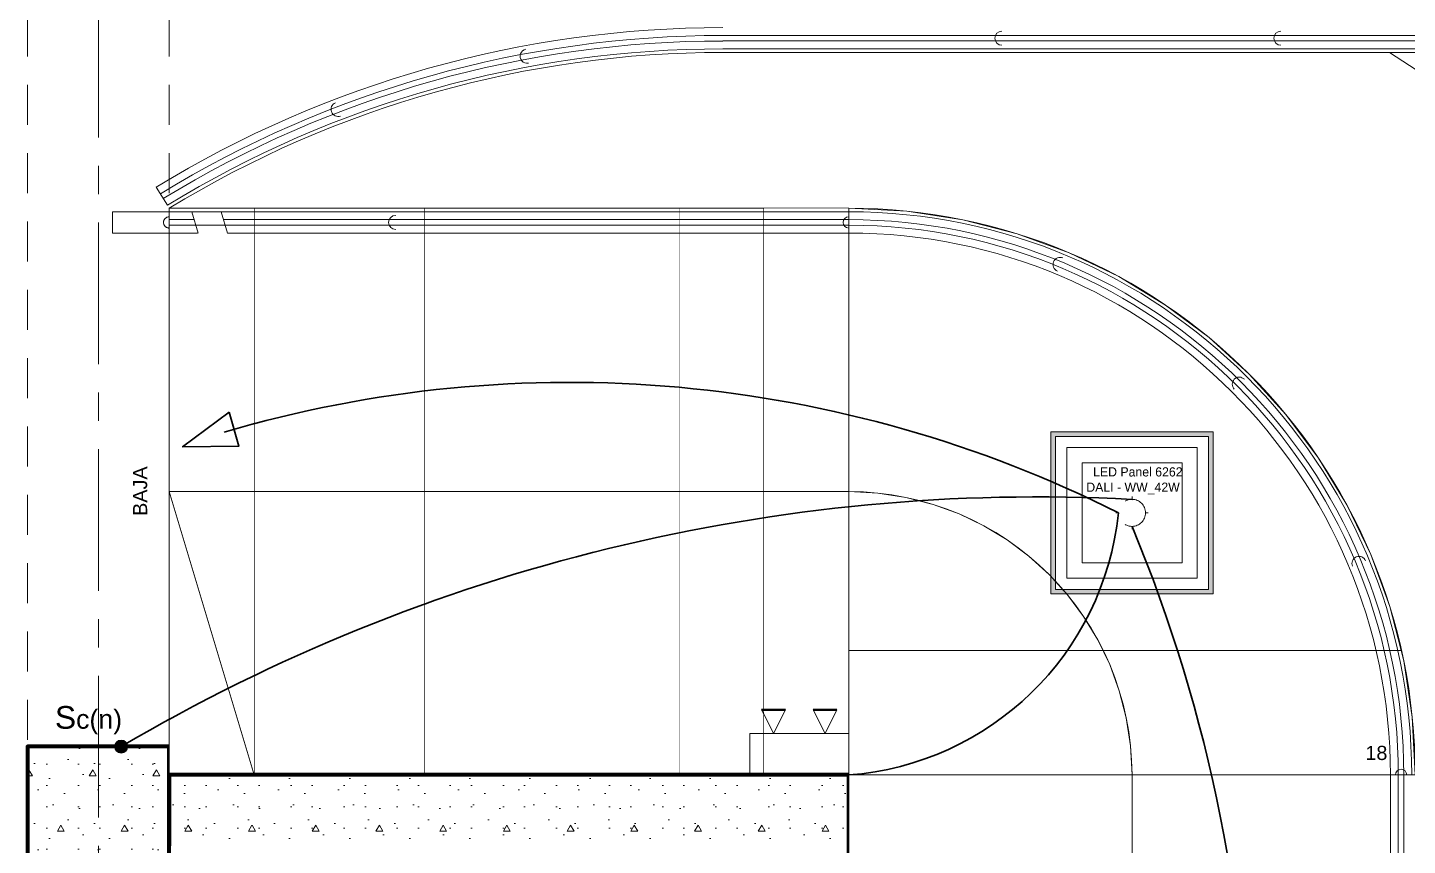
# Model space of a CAD drawing. Header units: inches. Extents: x -38 to 5698, y -33 to 92.
# Drawn here: x 300.57 to 305.442, y 24.501 to 27.388 of the extents above; entities that cross this region are included whole.
import ezdxf
from ezdxf.lldxf.tags import DXFTag

# ---------------------------------------------------------------- set-up
doc = ezdxf.new("R2010")
doc.units = ezdxf.units.IN
doc.header["$MEASUREMENT"] = 0
doc.set_wipeout_variables(frame=1)
for name, pattern in [('ACAD_ISO04W100', [30, 24, -3, 0, -3]), ('CONTINUA', [0]), ('DASHED', [0.75, 0.5, -0.25]), ('Hidden Line', [0.195611, 0.141111, -0.0545]), ('Punto & Raya', [0.65, 0.5, -0.075, 0, -0.075]), ('Raya Pequeña', [0.141111, 0.070556, -0.070556]), ('Rayas', [0.282222, 0.141111, -0.141111]), ('Wipeout_Contour', [1, 0, -1])]:
    doc.linetypes.add(name, pattern=pattern)
for name, color, linetype, lineweight in [('00 IE CKTO TOMAS', 111, 'Rayas', 18), ('00_IE_Luminarias', 6, 'Continuous', 30), ('ALUMBRADO_PVC', 6, 'PVC1', 30), ('Cable Alumbrado', 150, 'Continuous', 30), ('Luminaria', 9, 'Continuous', 9), ('Luminarias', 5, 'Continuous', 20), ('pulsador', 4, 'Continuous', 40), ('Simb_Alumbrado', 140, 'CONTINUA', 30)]:
    doc.layers.add(name, color=color, linetype=linetype, lineweight=lineweight)
for name, color, linetype in [('02 _ ARQ _ ALB _ Ejes Generales', 7, 'Continuous'), ('02 _ ARQ _ ZON _ Espacio.3D', 7, 'Continuous'), ('08 _ STR _ EXT _ 06 Columnas', 7, 'Continuous'), ('08 _ STR _ EXT _ 07 Losa Aligerada', 7, 'Continuous'), ('08 _ STR _ EXT _ 09 Vigas', 7, 'Continuous'), ('08 _ STR _ EXT _ 11 Escaleras', 7, 'Continuous'), ('08 _ STR _ EXT _ 12 Ascensor', 7, 'Continuous'), ('Dibujo 2D - General', 7, 'Continuous'), ('Interior - Escaleras & Barandillas', 7, 'Continuous')]:
    doc.layers.add(name, color=color, linetype=linetype)
doc.styles.add('Annotative', font='arial.ttf')
doc.styles.add('Estilo_Generado_3', font='arial.ttf')
doc.styles.add('{18b73a54-fa43-428c-adcb-c1c7bbdf2c84}', font='Simplex.shx')
tags = doc.linetypes.add('PVC1', pattern='A,1,-0.19772,["PVC",{18b73a54-fa43-428c-adcb-c1c7bbdf2c84},S=0.13,R=0,X=0,Y=-0.061851],-0.507647', length=1.705367).pattern_tags.tags
tags[6] = DXFTag(74, 10)
pattern_1 = [(0, (277.50004, 6e-09), (0, 0.3897114), [0.024375, -0.200625]), (0, (277.61254, 0.19486), (0, 0.3897114), [0.024375, -0.200625]), (60, (277.50004, 6e-09), (-0.3375, 0.1948557), [0.024375, -0.200625]), (60, (277.72504, 6e-09), (-0.3375, 0.1948557), [0.024375, -0.200625]), (120, (277.5244, 6e-09), (0.3375, 0.1948557), [0.024375, -0.200625]), (120, (277.7494, 6e-09), (0.3375, 0.1948557), [0.024375, -0.200625]), (0, (277.50004, 0.0375), (0, 0.075), [0, -0.075, 0, -0.1125]), (45, (277.53754, 0.0375), (-0.05303301, 0.05303301), [0, -0.05625, 0, -0.09375])]

# ---------------------------------------------------------------- blocks, each defined once
blk = doc.blocks.new('*U268')
at = {"layer": 'Luminarias', "linetype": 'DASHED', "lineweight": 0, "ltscale": 0.05}
blk.add_lwpolyline([(0, -0.005), (0, 0.005)], dxfattribs=at)
blk = doc.blocks.new('*U269')
at = {"color": 0, "linetype": 'ByBlock', "lineweight": -2, "transparency": 16777216}
blk.add_blockref('*U268', (0, 0.055), dxfattribs=at)
for p, rotation in [((-0.055, 0), 90), ((0.055, 0), 270), ((0, -0.055), 180)]:
    blk.add_blockref('*U268', p, dxfattribs=dict(at, rotation=rotation))
blk = doc.blocks.new('PANEL CUADRAD 60X60 AD')
at = {"layer": 'Luminarias'}
h = blk.add_hatch(dxfattribs=at)
h.set_pattern_fill('DOTS', color=6, scale=0.0015)
h.set_pattern_definition([(0, (-2127.458864, -786.8599919), (0.001190625, 0.00238125), [0, -0.00238125])])
h.paths.add_polyline_path([(-0.3, 0.3), (-0.3, -0.3), (0.3, -0.3), (0.3, 0.3)])
h.paths.add_polyline_path([(0.283, 0.283), (0.283, -0.283), (-0.283, -0.283), (-0.283, 0.283)], flags=16)
h.paths.add_polyline_path([(0.2415, 0.2415), (0.2415, -0.2415), (-0.2415, -0.2415), (-0.2415, 0.2415)], flags=0)
h.paths.add_polyline_path([(0.1851, 0.1851), (0.1851, -0.1851), (-0.1851, -0.1851), (-0.1851, 0.1851)], flags=0)
h.paths.add_polyline_path([(0.05, 0, -1), (-0.05, 0, -1)], flags=0)
h.paths.add_polyline_path([(-0.1815, 0.0591), (0.2115, 0.0591), (0.2115, 0.1859), (-0.1815, 0.1859)], flags=8)
at = {"layer": 'Luminarias', "color": 6, "lineweight": 0}
for points in [[(-0.3, 0.3), (0.3, 0.3), (0.3, -0.3), (-0.3, -0.3)], [(-0.283, -0.283), (0.283, -0.283), (0.283, 0.283), (-0.283, 0.283)], [(-0.2415, -0.2415), (0.2415, -0.2415), (0.2415, 0.2415), (-0.2415, 0.2415)], [(-0.1851, -0.1851), (0.1851, -0.1851), (0.1851, 0.1851), (-0.1851, 0.1851)]]:
    blk.add_lwpolyline(points, close=True, dxfattribs=at)
at = {"layer": 'Luminarias', "color": 6}
blk.add_lwpolyline([(-0.3, 0.3), (0.3, 0.3), (0.3, -0.3), (-0.3, -0.3)], close=True, dxfattribs=at)
at = {"layer": 'Luminarias', "color": 6, "linetype": 'DASHED', "lineweight": 0, "ltscale": 0.01}
blk.add_circle((0, 0), 0.05, dxfattribs=at)
at = {"color": 6}
blk.add_blockref('*U269', (0, 0), dxfattribs=at)
at = {"layer": 'Luminarias', "color": 6, "insert": (-0.1693, 0.1686), "char_height": 0.034, "width": 0.456812, "attachment_point": 1}
blk.add_mtext('  LED Panel 6262 DALI - WW_42W {\\Ftxt|c0;\\C4;\\P} ', dxfattribs=at)
blk = doc.blocks.new('ii3t')
at = {"layer": 'Simb_Alumbrado', "lineweight": 5}
h = blk.add_hatch(color=3, dxfattribs=at)
edge = h.paths.add_edge_path()
edge.add_arc((0, 0), 0.0164, 0, 360)
blk.add_circle((0, 0), 0.0164, dxfattribs=at)
blk = doc.blocks.new('luz de emergencia')
at = {"color": 5, "lineweight": 40}
for p, q in [((164.1493, 48.9365, -0.0001), (164.2333, 48.9365, -0.0001)), ((164.3313, 48.9365, -0.0001), (164.4153, 48.9365, -0.0001))]:
    blk.add_line(p, q, dxfattribs=at)
at = {"layer": '00_IE_Luminarias', "color": 5, "linetype": 'Continuous', "lineweight": 13}
for p, q in [((164.1913, 49.0205, -0.0001), (164.1493, 48.9365, -0.0001)), ((164.2333, 48.9365, -0.0001), (164.1913, 49.0205, -0.0001)), ((164.3733, 49.0205, -0.0001), (164.3313, 48.9365, -0.0001)), ((164.4153, 48.9365, -0.0001), (164.3733, 49.0205, -0.0001))]:
    blk.add_line(p, q, dxfattribs=at)
at = {"layer": '00_IE_Luminarias', "color": 5, "linetype": 'Continuous', "lineweight": 13, "elevation": -0.0001}
blk.add_lwpolyline([(164.4573, 49.0205), (164.1073, 49.0205), (164.1073, 49.1666), (164.4573, 49.1665)], close=True, dxfattribs=at)

msp = doc.modelspace()

# ---------------------------------------------------------------- hatches: boundary and pattern name
at = {"layer": '08 _ STR _ EXT _ 06 Columnas', "linetype": 'Continuous', "lineweight": 9}
h = msp.add_hatch(dxfattribs=at)
h.set_pattern_fill('HORMIGÓN_EN_MASA_0002', style=0, pattern_type=2)
h.set_pattern_definition(pattern_1)
h.paths.add_polyline_path([(300.57, 24.4), (301.07, 24.4), (301.07, 24.85), (300.57, 24.85)])
at = {"layer": '08 _ STR _ EXT _ 12 Ascensor', "linetype": 'Continuous', "lineweight": 9}
h = msp.add_hatch(dxfattribs=at)
h.set_pattern_fill('HORMIGÓN_EN_MASA_0002', style=0, pattern_type=2)
h.set_pattern_definition(pattern_1)
h.paths.add_polyline_path([(303.22, 24.75), (301.07, 24.75), (301.07, 24.5), (303.22, 24.5)])
h = msp.add_hatch(dxfattribs=at)
h.set_pattern_fill('HORMIGÓN_EN_MASA_0002', style=0, pattern_type=2)
h.set_pattern_definition(pattern_1)
h.paths.add_polyline_path([(303.22, 24.5), (303.47, 24.75), (303.22, 24.75)])
h = msp.add_hatch(dxfattribs=at)
h.set_pattern_fill('HORMIGÓN_EN_MASA_0002', style=0, pattern_type=2)
h.set_pattern_definition(pattern_1)
h.paths.add_polyline_path([(303.22, 24.5), (303.47, 24.5), (303.47, 24.75)])

# ---------------------------------------------------------------- linework, layer by layer
at = {"layer": '02 _ ARQ _ ALB _ Ejes Generales', "color": 251, "linetype": 'Punto & Raya', "lineweight": 13}
msp.add_line((300.82, 45.9), (300.82, 2.05), dxfattribs=at)
at = {"layer": '02 _ ARQ _ ZON _ Espacio.3D', "color": 254, "linetype": 'Continuous', "lineweight": 0, "flags": 128}
msp.add_lwpolyline([(300.57, 24.85), (301.07, 24.85), (301.07, 26.75, -0.137976), (303.0252, 27.3), (316.82, 27.3, -1), (316.82, 19.8), (303.0252, 19.8, -0.137981), (301.07, 20.35), (301.07, 22.25), (300.57, 22.25), (300.57, 22.7), (301.07, 22.7), (301.07, 24.4), (300.57, 24.4)], format="xyb", close=True, dxfattribs=at)
at = {"layer": '08 _ STR _ EXT _ 06 Columnas', "color": 7, "linetype": 'Continuous', "lineweight": 80, "flags": 128}
msp.add_lwpolyline([(300.57, 24.4), (301.07, 24.4), (301.07, 24.85), (300.57, 24.85)], close=True, dxfattribs=at)
at = {"layer": '08 _ STR _ EXT _ 07 Losa Aligerada', "color": 254, "linetype": 'Continuous', "lineweight": 18, "flags": 128}
msp.add_lwpolyline([(303.0252, 19.8, -0.137981), (301.07, 20.35), (301.07, 22.3499), (301.07, 22.6), (301.07, 24.5), (301.07, 24.7499), (301.07, 26.75, -0.137981), (303.0252, 27.3), (316.82, 27.3, -1), (316.82, 19.8)], format="xyb", close=True, dxfattribs=at)
at = {"layer": '08 _ STR _ EXT _ 09 Vigas', "color": 251, "linetype": 'Hidden Line', "lineweight": 13}
for p, q in [((300.57, 17.4), (300.57, 29.7)), ((301.07, 17.4), (301.07, 29.7))]:
    msp.add_line(p, q, dxfattribs=at)
at = {"layer": '08 _ STR _ EXT _ 11 Escaleras', "color": 161, "linetype": 'ACAD_ISO04W100', "lineweight": 13}
for p, q in [((301.37, 24.75), (301.37, 26.75)), ((301.67, 24.75), (301.67, 26.75)), ((302.87, 24.75), (302.87, 26.75)), ((303.17, 24.75), (303.17, 26.75)), ((303.47, 26.75), (303.47, 22.35)), ((304.47, 22.35), (304.47, 24.75))]:
    msp.add_line(p, q, dxfattribs=at)
at = {"layer": '08 _ STR _ EXT _ 11 Escaleras', "color": 161, "linetype": 'Continuous', "lineweight": 13}
for p, q in [((303.47, 25.1897), (303.47, 22.35)), ((305.4211, 25.1897), (303.47, 25.1897))]:
    msp.add_line(p, q, dxfattribs=at)
at = {"layer": '08 _ STR _ EXT _ 11 Escaleras', "color": 161, "linetype": 'ACAD_ISO04W100', "lineweight": 13}
for radius in [2, 1]:
    msp.add_arc((303.47, 24.75), radius, 0, 90, dxfattribs=at)
at = {"layer": '08 _ STR _ EXT _ 12 Ascensor', "color": 7, "linetype": 'Continuous', "lineweight": 80, "flags": 128}
for points in [[(301.07, 24.75), (301.07, 24.5)], [(303.47, 22.35), (303.47, 24.75)]]:
    msp.add_lwpolyline(points, dxfattribs=at)
at = {"layer": 'Dibujo 2D - General', "color": 252, "linetype": 'Continuous', "lineweight": 13}
msp.add_line((316.82, 19.8), (305.3789, 27.3), dxfattribs=at)
at = {"layer": 'Interior - Escaleras & Barandillas', "color": 161, "linetype": 'Continuous', "lineweight": 13}
for p, q in [((316.82, 27.3598), (303.0252, 27.3598)), ((303.0252, 27.3403), (316.82, 27.3403)), ((303.0252, 27.3125), (316.82, 27.3125)), ((301.0244, 26.8247), (301.0635, 26.7607)), ((300.87, 26.7375), (300.87, 26.6625))]:
    msp.add_line(p, q, dxfattribs=at)
at = {"layer": 'Interior - Escaleras & Barandillas', "color": 161, "linetype": 'Raya Pequeña', "lineweight": 13}
msp.add_line((300.87, 26.7375), (300.87, 26.6625), dxfattribs=at)
at = {"layer": 'Interior - Escaleras & Barandillas', "color": 161, "linetype": 'Continuous', "lineweight": 13, "flags": 128}
for points in [[(304.0105, 27.375, 1), (304.0105, 27.325)], [(304.9958, 27.375, 1), (304.9958, 27.325)], [(302.3298, 27.3113, 1), (302.3389, 27.2621)], [(301.6575, 27.1222, 1), (301.6754, 27.0755)], [(304.2258, 26.5747, 1), (304.2067, 26.5285, 1)], [(304.8666, 26.1465, 1), (304.8312, 26.1112, 1)], [(305.2947, 25.5058, 1), (305.2485, 25.4867, 1)]]:
    msp.add_lwpolyline(points, format="xyb", dxfattribs=at)
at = {"layer": 'Interior - Escaleras & Barandillas', "color": 161, "linetype": 'Continuous', "lineweight": 13}
for radius in [3.8376, 3.8098, 3.7903, 3.7626]:
    msp.add_arc((303.0252, 23.5499), radius, 90.0002, 121.4235, dxfattribs=at)

# ---------------------------------------------------------------- block references
at = {"layer": 'Cable Alumbrado', "lineweight": 0, "xscale": 1.404578189384958, "yscale": 1.404578189384958, "zscale": 1.404578189384958}
msp.add_blockref('ii3t', (300.9005, 24.85), dxfattribs=at)
at = {"layer": 'Luminaria', "xscale": 0.9538673662839494, "yscale": 0.9538673662839494, "zscale": 0.9538673662839494}
msp.add_blockref('PANEL CUADRAD 60X60 AD', (304.47, 25.675), dxfattribs=at)

# ---------------------------------------------------------------- texts
at = {"layer": '00 IE CKTO TOMAS', "insert": (300.6667, 24.8928), "char_height": 0.08, "width": 0.768045, "attachment_point": 7, "style": 'Annotative'}
msp.add_mtext('S{\\H0.84375x;c(n)}', dxfattribs=at)
at = {"layer": '08 _ STR _ EXT _ 11 Escaleras', "color": 161, "lineweight": 13, "char_height": 0.05, "attachment_point": 4, "rotation": 90, "style": 'Estilo_Generado_3'}
for s, insert in [('\\A1;{\\pql;\\fArial|b0|i0|c0|p34;22}', (302.4922, 26.5741)), ('\\A1;{\\pql;\\fArial|b0|i0|c0|p34;BAJA}', (300.9676, 25.6643))]:
    msp.add_mtext(s, dxfattribs=dict(at, insert=insert))
at = {"layer": '08 _ STR _ EXT _ 11 Escaleras', "color": 161, "lineweight": 13, "insert": (305.2941, 24.8274), "char_height": 0.05, "attachment_point": 4, "style": 'Estilo_Generado_3'}
msp.add_mtext('\\A1;{\\pql;\\fArial|b0|i0|c0|p34;18}', dxfattribs=at)

# ---------------------------------------------------------------- next in the draw order: wipeouts: each hides what was drawn before it
at = {"color": 254, "linetype": 'Wipeout_Contour', "lineweight": 0, "ltscale": 3317.518262}
msp.add_wipeout([(302.27, 24.75), (302.57, 24.75), (302.57, 26.75), (302.27, 26.75)], dxfattribs=at).dxf.layer = '08 _ STR _ EXT _ 11 Escaleras'

# ---------------------------------------------------------------- next in the draw order: linework, layer by layer
at = {"layer": '08 _ STR _ EXT _ 11 Escaleras', "color": 161, "linetype": 'ACAD_ISO04W100', "lineweight": 13}
for p, q in [((302.27, 26.75), (302.27, 24.75)), ((302.57, 26.75), (302.57, 24.75))]:
    msp.add_line(p, q, dxfattribs=at)
at = {"layer": '08 _ STR _ EXT _ 11 Escaleras', "color": 161, "linetype": 'Continuous', "lineweight": 13}
msp.add_line((301.07, 24.75), (303.47, 24.75), dxfattribs=at)

# ---------------------------------------------------------------- next in the draw order: wipeouts: each hides what was drawn before it
at = {"color": 254, "linetype": 'Wipeout_Contour', "lineweight": 0, "ltscale": 3315.119421}
msp.add_wipeout([(301.67, 24.75), (301.97, 24.75), (301.97, 26.75), (301.67, 26.75)], dxfattribs=at).dxf.layer = '08 _ STR _ EXT _ 11 Escaleras'
at = {"color": 254, "linetype": 'Wipeout_Contour', "lineweight": 0, "ltscale": 3319.917103}
msp.add_wipeout([(302.87, 26.75), (302.87, 24.75), (303.17, 24.75), (303.17, 26.75)], dxfattribs=at).dxf.layer = '08 _ STR _ EXT _ 11 Escaleras'
at = {"color": 254, "linetype": 'Wipeout_Contour', "lineweight": 0, "ltscale": 3325.572681}
msp.add_wipeout([(305.47, 24.75), (303.47, 24.75), (303.47, 24.45), (305.47, 24.45)], dxfattribs=at).dxf.layer = '08 _ STR _ EXT _ 11 Escaleras'

# ---------------------------------------------------------------- next in the draw order: texts
at = {"layer": '08 _ STR _ EXT _ 11 Escaleras', "color": 161, "lineweight": 13, "char_height": 0.05, "attachment_point": 4, "rotation": 90, "style": 'Estilo_Generado_3'}
for s, insert in [('\\A1;{\\pql;\\fArial|b0|i0|c0|p34;24}', (301.8922, 26.5741)), ('\\A1;{\\pql;\\fArial|b0|i0|c0|p34;20}', (303.0926, 26.5741))]:
    msp.add_mtext(s, dxfattribs=dict(at, insert=insert))
at = {"layer": '08 _ STR _ EXT _ 11 Escaleras', "color": 161, "lineweight": 13, "insert": (305.2941, 24.5279), "char_height": 0.05, "attachment_point": 4, "style": 'Estilo_Generado_3'}
msp.add_mtext('\\A1;{\\pql;\\fArial|b0|i0|c0|p34;17}', dxfattribs=at)

# ---------------------------------------------------------------- next in the draw order: wipeouts: each hides what was drawn before it
at = {"color": 254, "linetype": 'Wipeout_Contour', "lineweight": 0, "ltscale": 3316.318841}
msp.add_wipeout([(301.97, 24.75), (302.27, 24.75), (302.27, 26.75), (301.97, 26.75)], dxfattribs=at).dxf.layer = '08 _ STR _ EXT _ 11 Escaleras'
at = {"color": 254, "linetype": 'Wipeout_Contour', "lineweight": 0, "ltscale": 3318.717682}
msp.add_wipeout([(302.57, 24.75), (302.87, 24.75), (302.87, 26.75), (302.57, 26.75)], dxfattribs=at).dxf.layer = '08 _ STR _ EXT _ 11 Escaleras'
at = {"color": 254, "linetype": 'Wipeout_Contour', "lineweight": 0, "ltscale": 3321.116525}
msp.add_wipeout([(303.47, 26.75), (303.17, 26.75), (303.17, 24.75), (303.47, 24.75)], dxfattribs=at).dxf.layer = '08 _ STR _ EXT _ 11 Escaleras'

# ---------------------------------------------------------------- next in the draw order: linework, layer by layer
at = {"layer": '08 _ STR _ EXT _ 11 Escaleras', "color": 161, "linetype": 'ACAD_ISO04W100', "lineweight": 13}
for p, q in [((303.47, 26.75), (301.07, 26.75)), ((301.97, 24.75), (301.97, 26.75))]:
    msp.add_line(p, q, dxfattribs=at)
at = {"layer": '08 _ STR _ EXT _ 11 Escaleras', "color": 167, "linetype": 'Continuous', "lineweight": 18}
for p, q in [((302.57, 24.75), (302.57, 26.75)), ((303.47, 26.75), (303.47, 24.75))]:
    msp.add_line(p, q, dxfattribs=at)
at = {"layer": '08 _ STR _ EXT _ 11 Escaleras', "color": 161, "linetype": 'Continuous', "lineweight": 13}
msp.add_line((303.47, 26.75), (303.47, 25.1897), dxfattribs=at)

# ---------------------------------------------------------------- next in the draw order: texts
at = {"layer": '08 _ STR _ EXT _ 11 Escaleras', "color": 161, "lineweight": 13, "char_height": 0.05, "attachment_point": 4, "rotation": 90, "style": 'Estilo_Generado_3'}
for s, insert in [('\\A1;{\\pql;\\fArial|b0|i0|c0|p34;23}', (302.1926, 26.5741)), ('\\A1;{\\pql;\\fArial|b0|i0|c0|p34;21}', (302.7922, 26.5741)), ('\\A1;{\\pql;\\fArial|b0|i0|c0|p34;19}', (303.3926, 26.5741))]:
    msp.add_mtext(s, dxfattribs=dict(at, insert=insert))

# ---------------------------------------------------------------- next in the draw order: wipeouts: each hides what was drawn before it
at = {"color": 254, "linetype": 'Wipeout_Contour', "lineweight": 0, "ltscale": 3312.720583}
msp.add_wipeout([(301.07, 24.75), (301.37, 24.75), (301.37, 26.75), (301.07, 26.75)], dxfattribs=at).dxf.layer = '08 _ STR _ EXT _ 11 Escaleras'

# ---------------------------------------------------------------- next in the draw order: linework, layer by layer
at = {"layer": '08 _ STR _ EXT _ 11 Escaleras', "color": 161, "linetype": 'ACAD_ISO04W100', "lineweight": 13}
msp.add_line((301.07, 26.75), (301.07, 24.75), dxfattribs=at)

# ---------------------------------------------------------------- next in the draw order: texts
at = {"layer": '08 _ STR _ EXT _ 11 Escaleras', "color": 161, "lineweight": 13, "insert": (301.2926, 26.5741), "char_height": 0.05, "attachment_point": 4, "rotation": 90, "style": 'Estilo_Generado_3'}
msp.add_mtext('\\A1;{\\pql;\\fArial|b0|i0|c0|p34;26}', dxfattribs=at)

# ---------------------------------------------------------------- next in the draw order: wipeouts: each hides what was drawn before it
at = {"color": 254, "linetype": 'Wipeout_Contour', "lineweight": 0, "ltscale": 3313.920002}
msp.add_wipeout([(301.37, 24.75), (301.67, 24.75), (301.67, 26.75), (301.37, 26.75)], dxfattribs=at).dxf.layer = '08 _ STR _ EXT _ 11 Escaleras'

# ---------------------------------------------------------------- next in the draw order: linework, layer by layer
at = {"layer": '08 _ STR _ EXT _ 11 Escaleras', "color": 161, "linetype": 'ACAD_ISO04W100', "lineweight": 13}
for p, q in [((301.37, 26.75), (301.07, 25.75)), ((303.47, 25.75), (301.07, 25.75)), ((301.07, 25.75), (301.37, 24.75)), ((301.07, 24.75), (305.47, 24.75))]:
    msp.add_line(p, q, dxfattribs=at)

# ---------------------------------------------------------------- next in the draw order: texts
at = {"layer": '08 _ STR _ EXT _ 11 Escaleras', "color": 161, "lineweight": 13, "insert": (301.5926, 26.5741), "char_height": 0.05, "attachment_point": 4, "rotation": 90, "style": 'Estilo_Generado_3'}
msp.add_mtext('\\A1;{\\pql;\\fArial|b0|i0|c0|p34;25}', dxfattribs=at)

# ---------------------------------------------------------------- next in the draw order: wipeouts: each hides what was drawn before it
at = {"color": 254, "linetype": 'Wipeout_Contour', "lineweight": 0, "ltscale": 3325.454396}
msp.add_wipeout([(305.47, 24.75), (303.47, 24.75), (303.47, 22.35), (305.47, 22.35)], dxfattribs=at).dxf.layer = '08 _ STR _ EXT _ 11 Escaleras'

# ---------------------------------------------------------------- next in the draw order: linework, layer by layer
at = {"layer": '08 _ STR _ EXT _ 11 Escaleras', "color": 161, "linetype": 'Continuous', "lineweight": 13}
msp.add_arc((303.47, 24.75), 2, 0, 90, dxfattribs=at)

# ---------------------------------------------------------------- next in the draw order: wipeouts: each hides what was drawn before it
at = {"color": 254, "linetype": 'Wipeout_Contour', "lineweight": 0, "ltscale": 3316.918476}
msp.add_wipeout([(303.47, 26.75), (301.07, 26.75), (301.07, 24.75), (303.47, 24.75)], dxfattribs=at).dxf.layer = '08 _ STR _ EXT _ 11 Escaleras'

# ---------------------------------------------------------------- next in the draw order: linework, layer by layer
at = {"layer": '08 _ STR _ EXT _ 11 Escaleras', "color": 161, "linetype": 'Continuous', "lineweight": 13}
for p, q in [((303.47, 26.75), (301.07, 26.75)), ((301.07, 26.75), (301.07, 24.75))]:
    msp.add_line(p, q, dxfattribs=at)
at = {"layer": '08 _ STR _ EXT _ 11 Escaleras', "color": 167, "linetype": 'Continuous', "lineweight": 18}
for p, q in [((301.37, 26.75), (301.07, 25.75)), ((301.67, 26.75), (301.67, 24.75)), ((302.27, 26.75), (302.27, 24.75))]:
    msp.add_line(p, q, dxfattribs=at)
at = {"layer": '08 _ STR _ EXT _ 11 Escaleras', "color": 161, "linetype": 'Raya Pequeña', "lineweight": 13}
msp.add_line((303.3303, 24.75), (303.3303, 26.75), dxfattribs=at)
at = {"layer": 'Interior - Escaleras & Barandillas', "color": 161, "linetype": 'Continuous', "lineweight": 13, "flags": 128}
msp.add_lwpolyline([(302.67, 26.725, 1), (302.67, 26.675, 1)], format="xyb", dxfattribs=at)

# ---------------------------------------------------------------- next in the draw order: wipeouts: each hides what was drawn before it
at = {"color": 254, "linetype": 'Wipeout_Contour', "lineweight": 0, "ltscale": 3325.572681}
msp.add_wipeout([(305.47, 24.75), (303.47, 24.75), (303.47, 24.45), (305.47, 24.45)], dxfattribs=at).dxf.layer = '08 _ STR _ EXT _ 11 Escaleras'

# ---------------------------------------------------------------- next in the draw order: linework, layer by layer
at = {"layer": '08 _ STR _ EXT _ 11 Escaleras', "color": 161, "linetype": 'Continuous', "lineweight": 13}
msp.add_line((303.47, 24.75), (305.47, 24.75), dxfattribs=at)
at = {"layer": '08 _ STR _ EXT _ 11 Escaleras', "color": 167, "linetype": 'Continuous', "lineweight": 18}
for p, q in [((303.47, 24.75), (303.47, 22.35)), ((304.47, 22.35), (304.47, 24.75))]:
    msp.add_line(p, q, dxfattribs=at)
msp.add_arc((303.47, 24.75), 2, 0, 90, dxfattribs=at)
at = {"layer": 'ALUMBRADO_PVC', "linetype": 'PVC1', "ltscale": 0.4}
msp.add_arc((299.4806, 23.55), 5.4046, 337.3962, 22.6041, dxfattribs=at)
at = {"layer": 'Interior - Escaleras & Barandillas', "color": 161, "linetype": 'Continuous', "lineweight": 13}
for p, q in [((305.3825, 24.75), (305.3825, 22.35)), ((305.4103, 24.75), (305.4103, 22.35)), ((305.4298, 22.35), (305.4298, 24.75))]:
    msp.add_line(p, q, dxfattribs=at)
at = {"layer": 'Interior - Escaleras & Barandillas', "color": 167, "linetype": 'Continuous', "lineweight": 18, "flags": 128}
msp.add_lwpolyline([(305.44, 24.75, 1), (305.4, 24.75, 1)], format="xyb", dxfattribs=at)

# ---------------------------------------------------------------- next in the draw order: wipeouts: each hides what was drawn before it
at = {"color": 254, "linetype": 'Wipeout_Contour', "lineweight": 0, "ltscale": 3319.917103}
msp.add_wipeout([(302.87, 26.75), (302.87, 24.75), (303.17, 24.75), (303.17, 26.75)], dxfattribs=at).dxf.layer = '08 _ STR _ EXT _ 11 Escaleras'

# ---------------------------------------------------------------- next in the draw order: linework, layer by layer
at = {"layer": '08 _ STR _ EXT _ 11 Escaleras', "color": 167, "linetype": 'Continuous', "lineweight": 18}
for p, q in [((302.87, 24.75), (302.87, 26.75)), ((303.47, 26.75), (303.17, 26.75)), ((303.17, 26.75), (303.17, 24.75))]:
    msp.add_line(p, q, dxfattribs=at)
at = {"layer": 'Interior - Escaleras & Barandillas', "color": 161, "linetype": 'Continuous', "lineweight": 13}
msp.add_line((303.47, 26.7098), (301.07, 26.7098), dxfattribs=at)

# ---------------------------------------------------------------- next in the draw order: wipeouts: each hides what was drawn before it
at = {"color": 254, "linetype": 'Wipeout_Contour', "lineweight": 0, "ltscale": 3321.116525}
msp.add_wipeout([(303.47, 26.75), (303.17, 26.75), (303.17, 24.75), (303.47, 24.75)], dxfattribs=at).dxf.layer = '08 _ STR _ EXT _ 11 Escaleras'

# ---------------------------------------------------------------- next in the draw order: linework, layer by layer
at = {"layer": '08 _ STR _ EXT _ 11 Escaleras', "color": 167, "linetype": 'Continuous', "lineweight": 18}
for p, q in [((303.47, 24.75), (303.47, 26.75)), ((303.17, 24.75), (305.47, 24.75))]:
    msp.add_line(p, q, dxfattribs=at)
msp.add_arc((303.47, 24.75), 1, 0, 90, dxfattribs=at)
at = {"layer": 'ALUMBRADO_PVC', "linetype": 'PVC1', "ltscale": 0.4}
msp.add_arc((303.3935, 25.7814), 1.0342, 274.239, 354.093, dxfattribs=at)
at = {"layer": 'Interior - Escaleras & Barandillas', "color": 161, "linetype": 'Continuous', "lineweight": 13}
msp.add_line((300.87, 26.6625), (303.47, 26.6625), dxfattribs=at)
at = {"layer": 'Interior - Escaleras & Barandillas', "color": 167, "linetype": 'Continuous', "lineweight": 18, "flags": 128}
msp.add_lwpolyline([(303.47, 26.72, 1), (303.47, 26.68, 1)], format="xyb", dxfattribs=at)
at = {"layer": 'Interior - Escaleras & Barandillas', "color": 161, "linetype": 'Continuous', "lineweight": 13}
for radius in [1.9875, 1.9598, 1.9403, 1.9125]:
    msp.add_arc((303.47, 24.75), radius, 0, 90, dxfattribs=at)

# ---------------------------------------------------------------- next in the draw order: block references
at = {"layer": 'pulsador', "color": 4, "lineweight": 40, "rotation": 180}
msp.add_blockref('luz de emergencia', (467.5773, 73.9166, 0.0001), dxfattribs=at)

# ---------------------------------------------------------------- next in the draw order: wipeouts: each hides what was drawn before it
at = {"color": 254, "linetype": 'Wipeout_Contour', "lineweight": 0, "ltscale": 3313.920002}
msp.add_wipeout([(301.37, 26.75), (301.37, 24.75), (301.67, 24.75), (301.67, 26.75)], dxfattribs=at).dxf.layer = '08 _ STR _ EXT _ 11 Escaleras'
at = {"color": 254, "linetype": 'Wipeout_Contour', "lineweight": 0, "ltscale": 3317.518261}
msp.add_wipeout([(302.27, 26.75), (302.27, 24.75), (302.57, 24.75), (302.57, 26.75)], dxfattribs=at).dxf.layer = '08 _ STR _ EXT _ 11 Escaleras'

# ---------------------------------------------------------------- next in the draw order: linework, layer by layer
at = {"layer": '08 _ STR _ EXT _ 11 Escaleras', "color": 167, "linetype": 'Continuous', "lineweight": 18}
msp.add_line((301.37, 26.75), (301.37, 24.75), dxfattribs=at)

# ---------------------------------------------------------------- next in the draw order: wipeouts: each hides what was drawn before it
at = {"color": 254, "linetype": 'Wipeout_Contour', "lineweight": 0, "ltscale": 3316.318841}
msp.add_wipeout([(302.27, 26.75), (301.97, 26.75), (301.97, 24.75), (302.27, 24.75)], dxfattribs=at).dxf.layer = '08 _ STR _ EXT _ 11 Escaleras'
at = {"color": 254, "linetype": 'Wipeout_Contour', "lineweight": 0, "ltscale": 3318.717682}
msp.add_wipeout([(302.57, 26.75), (302.57, 24.75), (302.87, 24.75), (302.87, 26.75)], dxfattribs=at).dxf.layer = '08 _ STR _ EXT _ 11 Escaleras'

# ---------------------------------------------------------------- next in the draw order: linework, layer by layer
at = {"layer": '08 _ STR _ EXT _ 11 Escaleras', "color": 167, "linetype": 'Continuous', "lineweight": 18}
msp.add_line((301.97, 26.75), (301.97, 24.75), dxfattribs=at)

# ---------------------------------------------------------------- next in the draw order: wipeouts: each hides what was drawn before it
at = {"color": 254, "linetype": 'Wipeout_Contour', "lineweight": 0, "ltscale": 3312.720583}
msp.add_wipeout([(301.07, 26.75), (301.07, 24.75), (301.37, 24.75), (301.37, 26.75)], dxfattribs=at).dxf.layer = '08 _ STR _ EXT _ 11 Escaleras'

# ---------------------------------------------------------------- next in the draw order: linework, layer by layer
at = {"layer": '08 _ STR _ EXT _ 11 Escaleras', "color": 167, "linetype": 'Continuous', "lineweight": 18}
for p, q in [((301.07, 26.75), (301.07, 24.75)), ((301.07, 25.75), (301.37, 24.75))]:
    msp.add_line(p, q, dxfattribs=at)
at = {"layer": 'ALUMBRADO_PVC', "linetype": 'PVC1', "ltscale": 0.4}
msp.add_lwpolyline([(301.2815, 26.0298), (301.1175, 25.9081), (301.316, 25.9105)], close=True, dxfattribs=at)
at = {"layer": 'Interior - Escaleras & Barandillas', "color": 161, "linetype": 'Raya Pequeña', "lineweight": 13}
for p, q in [((301.1494, 26.7375), (300.87, 26.7375)), ((301.1719, 26.6625), (301.1494, 26.7375)), ((300.87, 26.6625), (301.1719, 26.6625))]:
    msp.add_line(p, q, dxfattribs=at)
at = {"layer": 'Interior - Escaleras & Barandillas', "color": 161, "linetype": 'Continuous', "lineweight": 13}
for p, q in [((301.07, 26.7098), (301.07, 26.6903)), ((301.2538, 26.7375), (301.2763, 26.6625))]:
    msp.add_line(p, q, dxfattribs=at)
at = {"layer": 'Interior - Escaleras & Barandillas', "color": 167, "linetype": 'Continuous', "lineweight": 18, "flags": 128}
msp.add_lwpolyline([(301.07, 26.72, 1), (301.07, 26.68, 1)], format="xyb", dxfattribs=at)
at = {"layer": 'Interior - Escaleras & Barandillas', "color": 161, "linetype": 'Raya Pequeña', "lineweight": 13, "flags": 128}
msp.add_lwpolyline([(301.07, 26.72, 1), (301.07, 26.68, 1)], format="xyb", dxfattribs=at)
msp.add_lwpolyline([(301.1577, 26.7098), (301.07, 26.7098), (301.07, 26.6903), (301.1635, 26.6903)], dxfattribs=at)

# ---------------------------------------------------------------- next in the draw order: wipeouts: each hides what was drawn before it
at = {"color": 254, "linetype": 'Wipeout_Contour', "lineweight": 0, "ltscale": 3315.119421}
msp.add_wipeout([(301.67, 26.75), (301.67, 24.75), (301.97, 24.75), (301.97, 26.75)], dxfattribs=at).dxf.layer = '08 _ STR _ EXT _ 11 Escaleras'

# ---------------------------------------------------------------- next in the draw order: linework, layer by layer
at = {"layer": '08 _ STR _ EXT _ 11 Escaleras', "color": 167, "linetype": 'Continuous', "lineweight": 18}
for p, q in [((303.17, 26.75), (301.07, 26.75)), ((303.47, 25.75), (301.07, 25.75)), ((301.07, 24.75), (303.17, 24.75))]:
    msp.add_line(p, q, dxfattribs=at)
at = {"layer": '08 _ STR _ EXT _ 12 Ascensor', "color": 7, "linetype": 'Continuous', "lineweight": 80}
msp.add_line((303.47, 24.75), (301.07, 24.75), dxfattribs=at)
at = {"layer": 'ALUMBRADO_PVC', "linetype": 'PVC1', "ltscale": 0.4}
for centre, radius, start, end in [((302.4822, 21.8189), 4.3166, 63.2913, 106.3884), ((304.1367, 19.3495), 6.3819, 87.00595, 120.47001)]:
    msp.add_arc(centre, radius, start, end, dxfattribs=at)
at = {"layer": 'Interior - Escaleras & Barandillas', "color": 161, "linetype": 'Continuous', "lineweight": 13}
for p, q in [((303.47, 26.7375), (300.87, 26.7375)), ((303.47, 26.7375), (301.2538, 26.7375)), ((303.47, 26.7098), (301.2621, 26.7098)), ((301.07, 26.6903), (303.47, 26.6903)), ((301.2679, 26.6903), (303.47, 26.6903)), ((301.2763, 26.6625), (303.47, 26.6625))]:
    msp.add_line(p, q, dxfattribs=at)
at = {"layer": 'Interior - Escaleras & Barandillas', "color": 161, "linetype": 'Continuous', "lineweight": 13, "flags": 128}
msp.add_lwpolyline([(301.87, 26.725, 1), (301.87, 26.675, 1)], format="xyb", dxfattribs=at)

doc.saveas('drawing.dxf')
